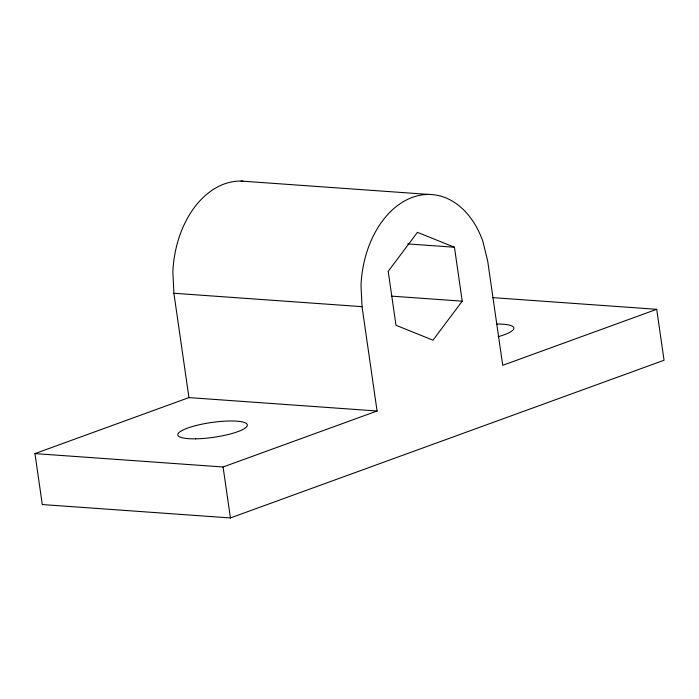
<?xml version="1.0" encoding="UTF-8"?>
<svg xmlns="http://www.w3.org/2000/svg" width="699" height="699" viewBox="0 0 699 699"><rect width="100%" height="100%" fill="white"/><g stroke="black" fill="none" stroke-linecap="round" stroke-linejoin="round"><path stroke-width="1.05" d="M462.222 301.173L432.987 340.177L395.975 325.262L388.207 271.334L417.443 232.33L454.455 247.245L462.222 301.173L391.536 296.14M34.95 453.599L188.94 397.6L377.076 410.995L362.038 306.66L360.999 285.393A91.919 64.168 -85.9 0 1 412.401 197.363A91.919 64.168 -85.9 0 1 482.799 241.103L487.684 260.972L502.721 365.306L656.711 309.308L664.05 360.256L230.425 517.942L42.289 504.547L34.95 453.599L223.086 466.993L377.076 410.995M241.024 181.058L429.16 194.453M407.692 243.916L454.455 247.245M492.498 297.617L656.711 309.308M243.103 181.137A91.919 64.168 -85.9 0 0 172.863 271.998L173.902 293.265L362.038 306.66M223.086 466.993L230.425 517.942M173.902 293.265L188.94 397.6M496.972 324.056A35.125 7.479 -8.2 0 1 498.169 336.691M195.799 438.832A35.125 7.479 -8.2 0 0 247.35 424.975A35.125 7.479 -8.2 0 0 194.584 425.918A35.125 7.479 -8.2 0 0 195.799 438.832"/></g></svg>
